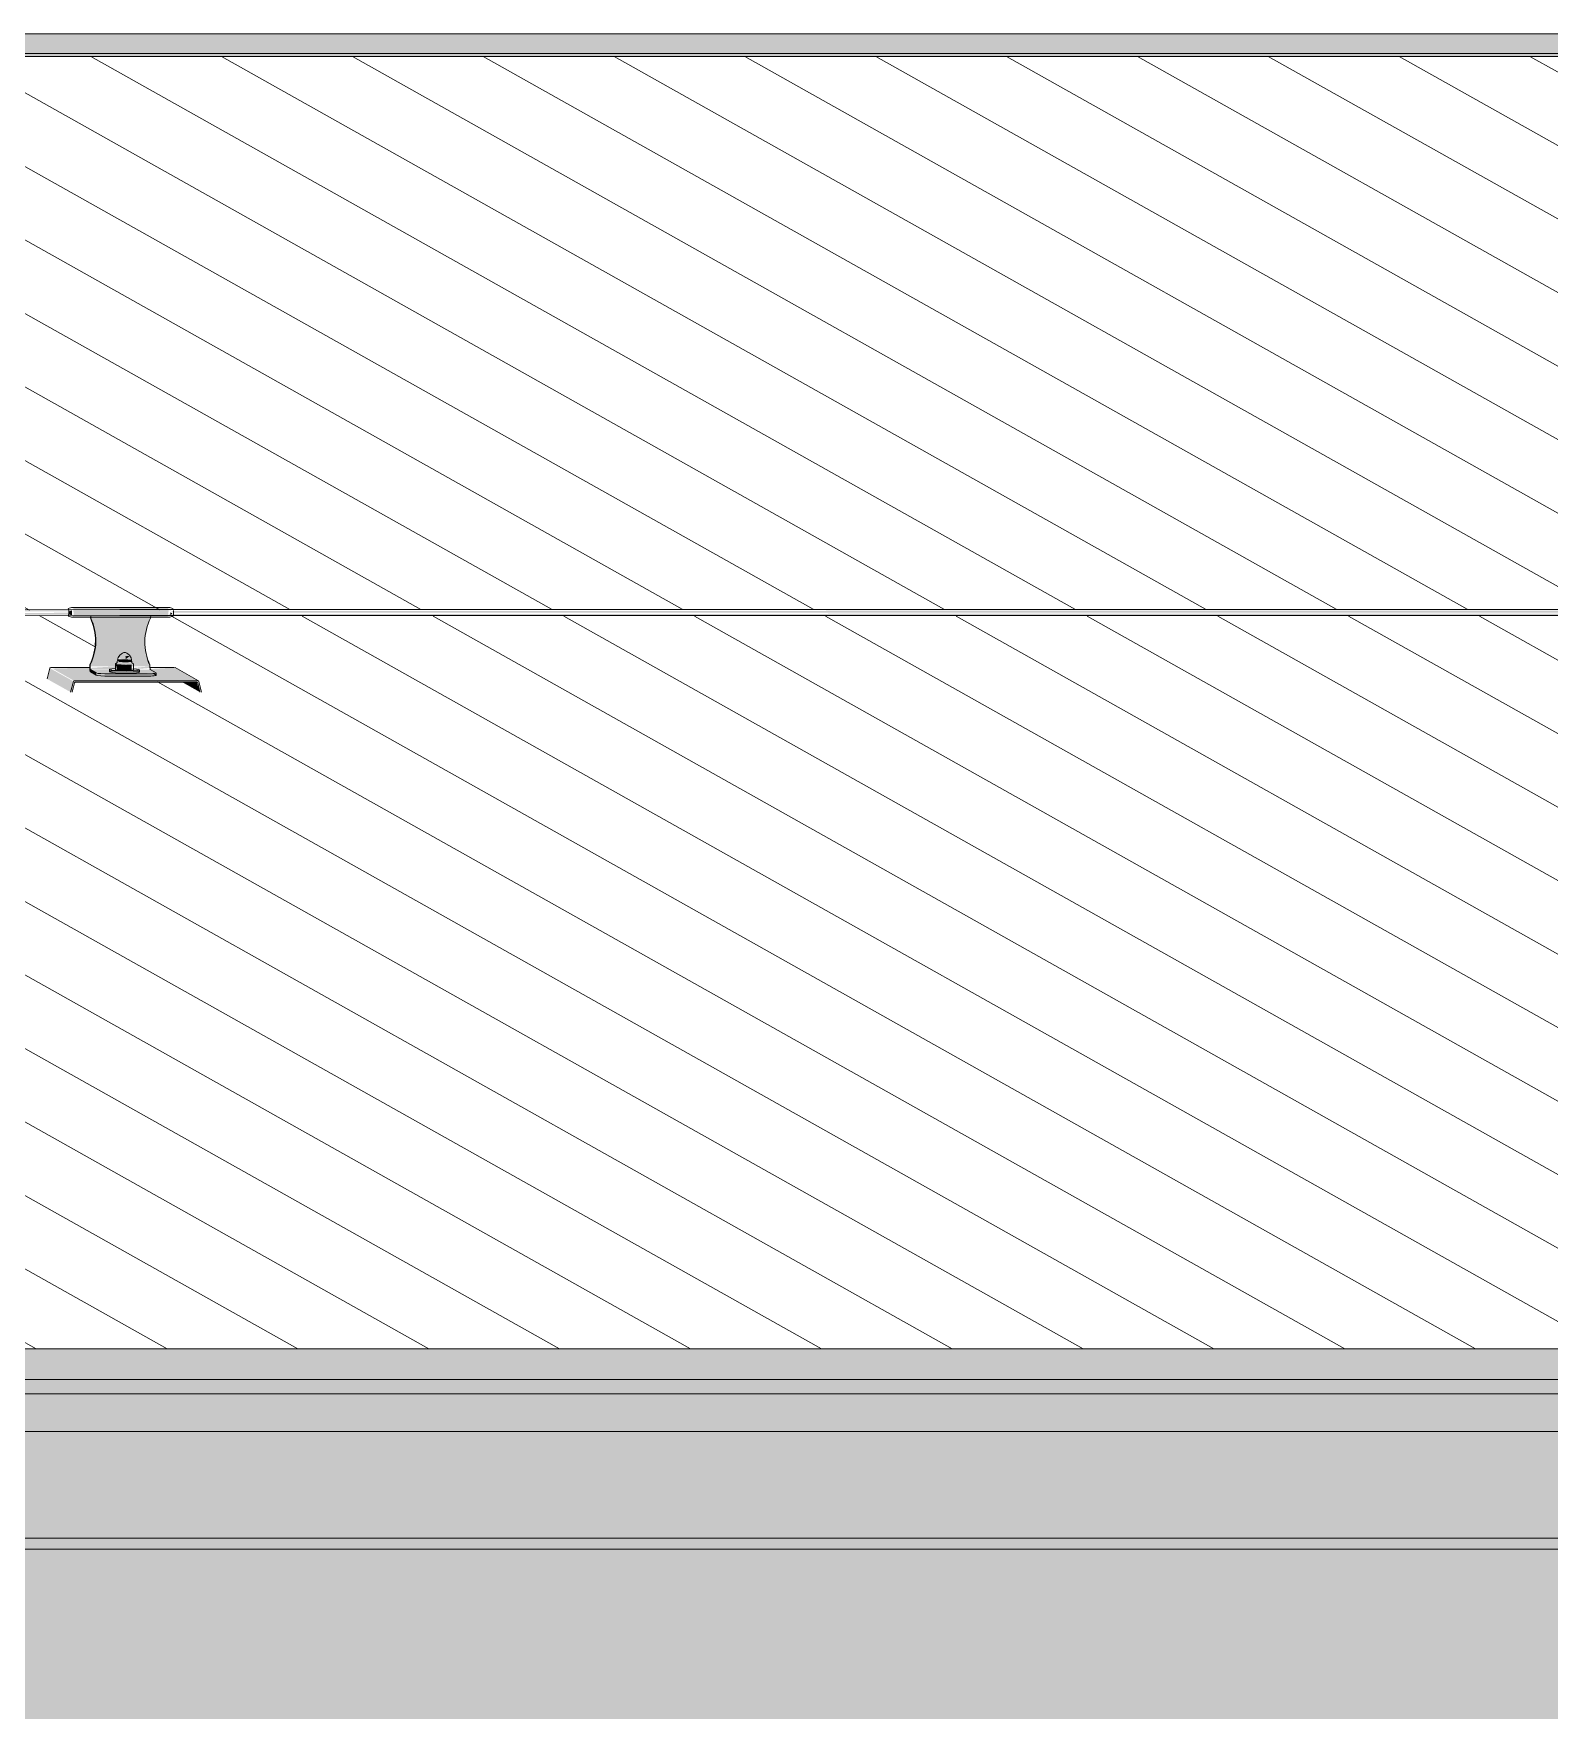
# Model space of a CAD drawing. Header units: metres. Extents: x -2362 to -2010, y -1 to 30.
# Drawn here: x -2314.935 to -2312.933, y 15.474 to 17.689 of the extents above; entities that cross this region are included whole.
import ezdxf

# ---------------------------------------------------------------- set-up
doc = ezdxf.new("R2010")
doc.units = ezdxf.units.M
for name, color, linetype, lineweight in [('A-ROOF', 132, 'Continuous', 5), ('A-ROOF-OTLN', 132, 'Continuous', 5), ('A-ROOF-PATT', 132, 'Continuous', 5), ('A-WALL', 113, 'Continuous', 5), ('Q-SPCQ', 91, 'Continuous', 5)]:
    doc.layers.add(name, color=color, linetype=linetype, lineweight=lineweight)

# ---------------------------------------------------------------- blocks, each defined once
blk = doc.blocks.new('Static Line_Sayfa_Metal Deck_Pan Mount - Up to 15 _ pitch - Max 2 Users-1847625-SOUTH EAST - PART B')
at = {"layer": 'Q-SPCQ'}
h = blk.add_hatch(color=256, dxfattribs=at)
h.paths.add_polyline_path([(-2318.1733, 16.913), (-2314.8888, 16.9262), (-2314.8888, 16.9269), (-2314.8845, 16.9262), (-2314.8845, 16.9276), (-2314.9519, 16.9282), (-2315.6144, 16.925), (-2315.682, 16.9256), (-2316.3517, 16.923), (-2316.4747, 16.9224), (-2316.6207, 16.9224), (-2318.1733, 16.9165)])
h.paths.add_polyline_path([(-2318.9985, 16.9145), (-2319.0062, 16.9135), (-2319.0062, 16.914)])
h.paths.add_polyline_path([(-2319.9631, 16.9113), (-2319.9706, 16.9102), (-2319.9706, 16.9107)])
h.paths.add_polyline_path([(-2320.4308, 16.9054), (-2318.1733, 16.913), (-2318.1733, 16.9165), (-2318.76, 16.9147), (-2318.7763, 16.9146), (-2318.9291, 16.9139), (-2319.0222, 16.9139), (-2319.0391, 16.9139), (-2320.4309, 16.9064)])
h.paths.add_polyline_path([(-2320.4221, 16.9089), (-2320.4246, 16.9093), (-2320.4237, 16.9089)])
for points in [[(-2314.8845, 16.9211), (-2314.8845, 16.9273), (-2314.8889, 16.9258), (-2314.8889, 16.9217), (-2314.885, 16.9211)], [(-2314.7808, 16.9182), (-2314.7575, 16.9192), (-2314.7569, 16.9274), (-2314.7577, 16.9311), (-2314.883, 16.9311), (-2314.8822, 16.9209), (-2314.8832, 16.9182), (-2314.7808, 16.9182)], [(-2314.7547, 16.9211), (-2314.7517, 16.9231), (-2314.7547, 16.9247), (-2314.7547, 16.9215)], [(-2314.8136, 16.8586), (-2314.8137, 16.8627), (-2314.8241, 16.8627), (-2314.8244, 16.8619), (-2314.8226, 16.8591)], [(-2314.8826, 16.8335), (-2314.9137, 16.8509), (-2314.9175, 16.8367), (-2314.8864, 16.8193)], [(-2314.7179, 16.8342), (-2314.7489, 16.8517), (-2314.7814, 16.8497), (-2314.7817, 16.8492), (-2314.7811, 16.849), (-2314.7734, 16.8446), (-2314.7859, 16.8433), (-2314.7859, 16.8403), (-2314.8353, 16.8403), (-2314.8353, 16.8433), (-2314.8525, 16.8433), (-2314.8525, 16.8417), (-2314.8602, 16.846), (-2314.8601, 16.849), (-2314.8606, 16.8512), (-2314.8607, 16.8517), (-2314.9104, 16.8504), (-2314.8817, 16.8342), (-2314.7734, 16.8342)], [(-2314.8525, 16.8417), (-2314.8524, 16.8446), (-2314.8601, 16.849), (-2314.8602, 16.846)], [(-2314.8267, 16.8433), (-2314.7734, 16.8446), (-2314.7811, 16.849), (-2314.8601, 16.849), (-2314.8524, 16.8446), (-2314.8268, 16.8433)], [(-2314.8353, 16.8403), (-2314.7859, 16.8403), (-2314.7859, 16.8433), (-2314.8353, 16.8433)], [(-2314.8134, 16.8479), (-2314.8133, 16.8553), (-2314.8267, 16.8563), (-2314.8252, 16.8487), (-2314.8221, 16.8482)], [(-2314.8134, 16.8479), (-2314.8057, 16.8482), (-2314.8056, 16.8556), (-2314.8133, 16.8553)], [(-2314.7156, 16.8193), (-2314.7198, 16.8323), (-2314.7386, 16.8323), (-2314.7179, 16.8206)]]:
    blk.add_hatch(color=256, dxfattribs=at).paths.add_polyline_path(points)
h = blk.add_hatch(color=256, dxfattribs=at)
h.paths.add_polyline_path([(-2314.8827, 16.9194), (-2314.8832, 16.9205), (-2314.8832, 16.9194)])
h.paths.add_polyline_path([(-2314.8822, 16.9275), (-2314.883, 16.9298), (-2314.8822, 16.9275)])
h = blk.add_hatch(color=256, dxfattribs=at)
h.paths.add_polyline_path([(-2302.6368, 16.9243), (-2301.9402, 16.9263), (-2301.9402, 16.9286), (-2303.4415, 16.9263), (-2303.4392, 16.9272), (-2303.4352, 16.9243), (-2302.8712, 16.9243)])
h.paths.add_polyline_path([(-2303.5735, 16.9243), (-2303.5735, 16.9263), (-2303.5734, 16.9269), (-2303.5691, 16.9252), (-2303.5676, 16.9286), (-2309.0992, 16.9263), (-2309.0969, 16.9271), (-2309.0929, 16.9243), (-2303.5744, 16.9243)])
h.paths.add_polyline_path([(-2309.6686, 16.9243), (-2309.2311, 16.9263), (-2309.2311, 16.9269), (-2309.2268, 16.9253), (-2309.2253, 16.9286), (-2314.7569, 16.9263), (-2314.7546, 16.9272), (-2314.7506, 16.9243), (-2309.903, 16.9243)])
h = blk.add_hatch(color=256, dxfattribs=at)
h.paths.add_polyline_path([(-2320.397, 16.902), (-2320.2448, 16.9031), (-2320.2063, 16.9028), (-2320.1028, 16.9035), (-2320.0444, 16.9041), (-2319.9598, 16.9044), (-2319.9159, 16.9036), (-2319.6578, 16.9043), (-2318.3705, 16.9101), (-2318.3705, 16.9123), (-2320.4199, 16.9034), (-2320.4063, 16.9025)])
h.paths.add_polyline_path([(-2318.301, 16.9089), (-2318.2869, 16.909), (-2318.2084, 16.9103), (-2318.1604, 16.9095), (-2318.0856, 16.9105), (-2318.0856, 16.9133), (-2318.3267, 16.9125), (-2318.3267, 16.9094), (-2318.3217, 16.9094)])
h.paths.add_polyline_path([(-2318.0102, 16.9099), (-2317.7349, 16.9117), (-2317.7349, 16.9145), (-2318.0856, 16.9115), (-2318.0856, 16.9105), (-2318.0102, 16.91)])
h.paths.add_polyline_path([(-2317.6739, 16.9111), (-2317.6214, 16.9114), (-2317.5815, 16.9125), (-2317.5815, 16.915), (-2317.7349, 16.9126), (-2317.7349, 16.9117), (-2317.677, 16.9111)])
h.paths.add_polyline_path([(-2317.5647, 16.9114), (-2317.4281, 16.913), (-2317.4281, 16.9155), (-2317.5815, 16.9128), (-2317.5815, 16.9125), (-2317.5707, 16.9124)])
h.paths.add_polyline_path([(-2317.3965, 16.912), (-2317.1212, 16.9138), (-2317.1212, 16.9165), (-2317.4281, 16.9135), (-2317.4277, 16.9126), (-2317.3964, 16.9121)])
h.paths.add_polyline_path([(-2317.0458, 16.9132), (-2314.8822, 16.9218), (-2314.8845, 16.9211), (-2314.8889, 16.9234), (-2314.8889, 16.9241), (-2317.1212, 16.9148), (-2317.1212, 16.9138), (-2317.0458, 16.9132)])
h.paths.add_polyline_path([(-2314.9809, 16.9203), (-2314.9729, 16.9212), (-2314.9683, 16.9211)])
h = blk.add_hatch(color=256, dxfattribs=at)
h.paths.add_polyline_path([(-2314.8268, 16.8533), (-2314.8252, 16.8561), (-2314.8133, 16.8553), (-2314.8056, 16.8533), (-2314.7817, 16.8533), (-2314.7868, 16.8703), (-2314.7884, 16.8862), (-2314.7863, 16.902), (-2314.7808, 16.9182), (-2314.8598, 16.9182), (-2314.8547, 16.902), (-2314.8531, 16.8862), (-2314.8551, 16.8703), (-2314.8607, 16.8533), (-2314.8268, 16.8533)])
h.paths.add_polyline_path([(-2314.8136, 16.8586), (-2314.8226, 16.8591), (-2314.8235, 16.8645), (-2314.8064, 16.859), (-2314.8134, 16.8586)])
h.paths.add_polyline_path([(-2314.8137, 16.8627), (-2314.8133, 16.8668), (-2314.8081, 16.8671), (-2314.8136, 16.8628)])
h = blk.add_hatch(color=256, dxfattribs=at)
h.paths.add_polyline_path([(-2301.9402, 16.9207), (-2301.9402, 16.9243), (-2303.4357, 16.9224), (-2303.4357, 16.9216), (-2303.4393, 16.9233), (-2303.4416, 16.9207), (-2302.168, 16.9207)])
h.paths.add_polyline_path([(-2303.5669, 16.9207), (-2303.5668, 16.9243), (-2303.5691, 16.9224), (-2303.5694, 16.9211), (-2303.5735, 16.9234), (-2303.5744, 16.9243), (-2309.0934, 16.9224), (-2309.0934, 16.9216), (-2309.097, 16.9234), (-2309.0993, 16.9207), (-2303.5678, 16.9207)])
h.paths.add_polyline_path([(-2309.2255, 16.9207), (-2309.2245, 16.9224), (-2309.2268, 16.9211), (-2309.2312, 16.9234), (-2309.2312, 16.9243), (-2314.7511, 16.9224), (-2314.7511, 16.9216), (-2314.7547, 16.9233), (-2314.757, 16.9207), (-2309.317, 16.9207)])
h = blk.add_hatch(color=256, dxfattribs=at)
h.paths.add_polyline_path([(-2314.8137, 16.8627), (-2314.8081, 16.8671), (-2314.8139, 16.8667)])
h.paths.add_polyline_path([(-2314.8136, 16.8586), (-2314.806, 16.8591), (-2314.8057, 16.8619), (-2314.8137, 16.8627)])
h = blk.add_hatch(color=256, dxfattribs=at)
h.paths.add_polyline_path([(-2314.8057, 16.8492), (-2314.7816, 16.8512), (-2314.7817, 16.8533), (-2314.8057, 16.851), (-2314.8057, 16.8495)])
h.paths.add_polyline_path([(-2314.8268, 16.8492), (-2314.8268, 16.8533), (-2314.8606, 16.8512), (-2314.8603, 16.8492)])
h = blk.add_hatch(color=256, dxfattribs=at)
h.paths.add_polyline_path([(-2314.7156, 16.8193), (-2314.7135, 16.8193), (-2314.7185, 16.8315)])
h.paths.add_polyline_path([(-2314.8864, 16.8193), (-2314.8844, 16.8193), (-2314.8826, 16.8335)])
for p, q in [((-2314.8204, 16.9286), (-2320.4315, 16.9097)), ((-2314.8854, 16.9309), (-2314.8896, 16.9299)), ((-2314.8831, 16.9311), (-2314.8854, 16.9309)), ((-2314.7578, 16.9311), (-2314.8831, 16.9311)), ((-2301.9402, 16.9286), (-2314.8214, 16.9286)), ((-2314.7578, 16.9311), (-2314.7555, 16.9309)), ((-2314.7513, 16.9299), (-2314.7555, 16.9309)), ((-2320.4309, 16.9017), (-2314.8204, 16.9206)), ((-2314.8896, 16.9194), (-2314.8854, 16.9184)), ((-2314.8831, 16.9181), (-2314.8854, 16.9184)), ((-2314.8831, 16.9181), (-2314.7578, 16.9181)), ((-2314.8603, 16.9185), (-2314.8603, 16.9173)), ((-2314.8603, 16.9173), (-2314.8598, 16.917)), ((-2314.8598, 16.9182), (-2314.8596, 16.9202)), ((-2314.8598, 16.917), (-2314.8598, 16.9182)), ((-2314.8598, 16.9182), (-2314.7808, 16.9182)), ((-2314.8214, 16.9206), (-2301.9402, 16.9206)), ((-2314.7806, 16.9202), (-2314.7808, 16.9182)), ((-2314.7808, 16.9182), (-2314.7808, 16.917)), ((-2314.7578, 16.9181), (-2314.7555, 16.9184)), ((-2314.7555, 16.9184), (-2314.7513, 16.9194)), ((-2314.8248, 16.8596), (-2314.8248, 16.8586)), ((-2314.8054, 16.8583), (-2314.8054, 16.8593)), ((-2314.9175, 16.8367), (-2314.9137, 16.8509)), ((-2314.9127, 16.8517), (-2314.8606, 16.8517)), ((-2314.8607, 16.8553), (-2314.8611, 16.8555)), ((-2314.8611, 16.8555), (-2314.8611, 16.8535)), ((-2314.8607, 16.8533), (-2314.8607, 16.8553)), ((-2314.8602, 16.846), (-2314.8525, 16.8417)), ((-2314.8524, 16.8446), (-2314.8601, 16.849)), ((-2314.8353, 16.8433), (-2314.7859, 16.8433)), ((-2314.8353, 16.8403), (-2314.7859, 16.8403)), ((-2314.8351, 16.8492), (-2314.8351, 16.8462)), ((-2314.8269, 16.8565), (-2314.827, 16.8491)), ((-2314.8251, 16.858), (-2314.8263, 16.8573)), ((-2314.8039, 16.857), (-2314.8051, 16.8577)), ((-2314.8035, 16.8488), (-2314.8034, 16.8562)), ((-2314.7954, 16.8457), (-2314.7953, 16.8487)), ((-2314.7821, 16.8555), (-2314.7816, 16.8553)), ((-2314.7816, 16.8553), (-2314.7817, 16.8533)), ((-2314.7816, 16.8517), (-2314.7489, 16.8517)), ((-2314.7811, 16.849), (-2314.7734, 16.8446)), ((-2314.7735, 16.8417), (-2314.7779, 16.8442)), ((-2314.7733, 16.8414), (-2314.7732, 16.8444)), ((-2314.7174, 16.8341), (-2314.7484, 16.8516)), ((-2314.8826, 16.8335), (-2314.8864, 16.8193)), ((-2314.8844, 16.8193), (-2314.8811, 16.8315)), ((-2314.7179, 16.8342), (-2314.8817, 16.8342)), ((-2314.8802, 16.8323), (-2314.7195, 16.8323)), ((-2314.7185, 16.8315), (-2314.7156, 16.8193)), ((-2314.7135, 16.8193), (-2314.7169, 16.8335))]:
    blk.add_line(p, q, dxfattribs=at)
at = {"layer": 'Q-SPCQ', "flags": 128}
for points in [[(-2314.8248, 16.8596), (-2314.8235, 16.865), (-2314.8212, 16.8683), (-2314.8193, 16.8699), (-2314.8179, 16.8708), (-2314.8169, 16.8712), (-2314.8161, 16.8715), (-2314.8156, 16.8717), (-2314.8152, 16.8718), (-2314.8149, 16.8718)], [(-2314.8054, 16.8593), (-2314.8065, 16.8647), (-2314.8087, 16.8681), (-2314.8106, 16.8698), (-2314.8119, 16.8707), (-2314.8129, 16.8712), (-2314.8137, 16.8715), (-2314.8142, 16.8717), (-2314.8146, 16.8718), (-2314.8149, 16.8718)], [(-2314.8269, 16.8565), (-2314.8268, 16.8569), (-2314.8266, 16.8571), (-2314.8264, 16.8573), (-2314.8263, 16.8573)], [(-2314.8248, 16.8586), (-2314.8249, 16.8583), (-2314.825, 16.8581), (-2314.8251, 16.858), (-2314.8251, 16.858)], [(-2314.8054, 16.8583), (-2314.8053, 16.858), (-2314.8052, 16.8578), (-2314.8051, 16.8578), (-2314.8051, 16.8577)], [(-2314.8034, 16.8562), (-2314.8034, 16.8566), (-2314.8036, 16.8568), (-2314.8038, 16.857), (-2314.8039, 16.857)]]:
    blk.add_lwpolyline(points, dxfattribs=at)
at = {"layer": 'Q-SPCQ'}
for centre, major_axis, ratio, start_param, end_param in [((-2314.8896, 16.9246), (0, 0.00522), 0.155756, 5.204333, 6.195919), ((-2314.8896, 16.9246), (0, 0.00522), 0.155756, 4.140928, 5.148721), ((-2314.7513, 16.9246), (0, 0.00522), 0.155756, 5.276268, 6.195919), ((-2314.7513, 16.9246), (0, 0.00522), 0.155756, 4.242364, 5.148721), ((-2314.8896, 16.9246), (0, 0.00522), 0.155756, 3.054326, 4.101524), ((-2314.9227, 16.8864), (0.0343, 0.061), 0.984037, 4.758549, 5.676114), ((-2314.9222, 16.8862), (0.0343, 0.061), 0.984037, 4.758549, 5.676114), ((-2314.7192, 16.8862), (0.0343, 0.061), 0.984037, 1.616956, 2.534522), ((-2314.7513, 16.9246), (0, 0.00522), 0.155756, 3.054326, 4.101524), ((-2314.7197, 16.8864), (0.0343, 0.061), 0.984037, 2.447166, 2.534522), ((-2314.9127, 16.8507), (0.00049, 0.000872), 0.984037, 0.504943, 1.823579), ((-2314.8601, 16.8529), (0, 0.007), 0.155756, 1.48353, 3.054326), ((-2314.8601, 16.8529), (0, 0.004), 0.155756, 1.48353, 3.054326), ((-2314.8377, 16.8417), (-0.015, 0.0002), 0.086092, 0.15698, 1.727776), ((-2314.8376, 16.8446), (-0.015, 0.0002), 0.086092, 0.15698, 1.727776), ((-2314.8152, 16.8489), (-0.0199, 0.0003), 0.086092, 5.383951, 8.010962), ((-2314.8152, 16.8459), (-0.0199, 0.0003), 0.086092, 4.869369, 8.010962), ((-2314.8152, 16.8489), (-0.0117, 0.0002), 0.086092, 0, 1.727776), ((-2314.8152, 16.8459), (-0.0199, 0.0003), 0.086092, 1.727776, 4.869369), ((-2314.8152, 16.8489), (-0.0117, 0.0002), 0.086092, 1.727776, 3.298573), ((-2314.8152, 16.8489), (-0.0199, 0.0003), 0.086092, 1.727776, 4.083971), ((-2314.7882, 16.8446), (-0.015, 0.0002), 0.086092, 1.727776, 3.298573), ((-2314.7883, 16.8417), (-0.015, 0.0002), 0.086092, 1.727776, 3.298573), ((-2314.781, 16.8529), (0, 0.004), 0.155756, 1.48353, 3.054326), ((-2314.8817, 16.8332), (0.00049, 0.000872), 0.984037, 0.504943, 1.823579), ((-2314.8802, 16.8313), (0.00049, 0.000872), 0.984037, 0.504943, 1.823579), ((-2314.7195, 16.8313), (0.00049, 0.000872), 0.984037, 5.469491, 6.788128), ((-2314.7179, 16.8332), (0.00049, 0.000872), 0.984037, 5.469491, 6.788128)]:
    blk.add_ellipse(centre, major_axis=major_axis, ratio=ratio, start_param=start_param, end_param=end_param, dxfattribs=at)
blk = doc.blocks.new('Ridge Capping - Ridge Capping-1882401-SOUTH EAST - PART B')
at = {"layer": 'A-ROOF'}
for points in [[(-2322.5136, 17.6625), (-2301.9402, 17.6632), (-2301.9402, 17.6893), (-2322.592, 17.6887), (-2322.5635, 17.6792)], [(-2322.5025, 17.6588), (-2301.9402, 17.6594), (-2301.9402, 17.6632), (-2322.5107, 17.6616)]]:
    blk.add_hatch(color=256, dxfattribs=at).paths.add_polyline_path(points)
for p, q in [((-2301.9402, 17.6893), (-2322.592, 17.6887)), ((-2322.5136, 17.6625), (-2301.9402, 17.6632)), ((-2322.5025, 17.6588), (-2301.9402, 17.6594))]:
    blk.add_line(p, q, dxfattribs=at)

msp = doc.modelspace()

# ---------------------------------------------------------------- hatches: boundary and pattern name
at = {"layer": 'A-ROOF'}
for points in [[(-2318.7527, 15.9114), (-2309.5924, 15.9114), (-2309.5924, 15.94), (-2301.9402, 15.94), (-2301.9402, 15.9516), (-2318.7525, 15.9516)], [(-2315.5284, 15.8924), (-2309.5924, 15.8924), (-2309.5924, 15.9114), (-2318.7527, 15.9114), (-2318.7504, 15.8924), (-2315.7628, 15.8924)]]:
    msp.add_hatch(color=256, dxfattribs=at).paths.add_polyline_path(points)
at = {"layer": 'A-ROOF-OTLN'}
for points in [[(-2317.1692, 15.8424), (-2309.5924, 15.8424), (-2309.5924, 15.8924), (-2318.7528, 15.8924), (-2318.7534, 15.8855), (-2318.846, 15.8852), (-2318.846, 15.8424), (-2318.1067, 15.8424)], [(-2309.5924, 15.7014), (-2309.5924, 15.8424), (-2318.846, 15.8424), (-2318.846, 15.7014), (-2309.6686, 15.7014)], [(-2315.5284, 15.687), (-2309.5924, 15.687), (-2309.5924, 15.7014), (-2318.846, 15.7014), (-2318.846, 15.687), (-2315.7628, 15.687)]]:
    msp.add_hatch(color=256, dxfattribs=at).paths.add_polyline_path(points)
at = {"layer": 'A-ROOF-PATT'}
h = msp.add_hatch(dxfattribs=at)
h.set_pattern_fill('FP_57', color=256, style=0, pattern_type=2)
h.set_pattern_definition([(150.677, (-407.14, -373.716), (-0.172869413, -2.672e-07), [])])
h.paths.add_polyline_path([(-2311.5437, 15.9516), (-2301.9402, 15.9516), (-2301.9402, 16.9207), (-2303.4421, 16.9194), (-2303.4425, 16.9182), (-2303.4654, 16.9182), (-2303.4714, 16.8986), (-2303.473, 16.8862), (-2303.4714, 16.8703), (-2303.4654, 16.8517), (-2303.4335, 16.8517), (-2303.4031, 16.8335), (-2303.4016, 16.8335), (-2303.4002, 16.8193), (-2303.4232, 16.8323), (-2303.5663, 16.8342), (-2303.5973, 16.8517), (-2303.5453, 16.8533), (-2303.5393, 16.8737), (-2303.5377, 16.8862), (-2303.5393, 16.902), (-2303.5453, 16.9182), (-2303.5744, 16.9201), (-2303.5749, 16.9207), (-2309.0998, 16.9194), (-2309.1002, 16.9182), (-2309.1231, 16.9182), (-2309.1291, 16.8986), (-2309.1307, 16.8862), (-2309.1291, 16.8703), (-2309.1231, 16.8517), (-2309.0912, 16.8517), (-2309.0608, 16.8335), (-2309.0592, 16.8335), (-2309.0579, 16.8193), (-2309.0826, 16.8323), (-2309.224, 16.8342), (-2309.255, 16.8517), (-2309.203, 16.8533), (-2309.197, 16.8737), (-2309.1954, 16.8862), (-2309.1998, 16.911), (-2309.203, 16.9182), (-2309.2319, 16.9194), (-2309.2326, 16.9207), (-2314.7575, 16.9194), (-2314.7579, 16.9182), (-2314.7808, 16.9182), (-2314.7868, 16.8986), (-2314.7884, 16.8862), (-2314.7868, 16.8703), (-2314.7808, 16.8517), (-2314.7489, 16.8517), (-2314.7185, 16.8335), (-2314.7169, 16.8335), (-2314.7156, 16.8193), (-2314.7386, 16.8323), (-2314.8817, 16.8342), (-2314.9127, 16.8517), (-2314.8607, 16.8533), (-2314.8547, 16.8737), (-2314.8531, 16.8862), (-2314.8547, 16.902), (-2314.8607, 16.9182), (-2314.8896, 16.9194), (-2314.8903, 16.9206), (-2315.0501, 16.9201), (-2315.1336, 16.9207), (-2315.134, 16.921), (-2315.1768, 16.9201), (-2315.2367, 16.9194), (-2320.4139, 16.899), (-2320.4138, 16.896), (-2320.2762, 16.8514), (-2320.2132, 16.8513), (-2320.1911, 16.8388), (-2320.1904, 16.8223), (-2320.1928, 16.8223), (-2318.7504, 16.3409), (-2318.7504, 16.266), (-2318.67, 16.266), (-2318.664, 16.2606), (-2318.6643, 16.2516), (-2318.7113, 16.0922), (-2318.7518, 16.0862), (-2318.7504, 15.9516), (-2312.4813, 15.9516)])
h.paths.add_polyline_path([(-2303.569, 16.8193), (-2303.5744, 16.8212), (-2303.6021, 16.8367), (-2303.5973, 16.8504), (-2303.5657, 16.8315), (-2303.5672, 16.8259)])
h.paths.add_polyline_path([(-2309.2267, 16.8193), (-2309.2287, 16.8193), (-2309.2598, 16.8367), (-2309.255, 16.8504), (-2309.2234, 16.8315), (-2309.2249, 16.8259)])
h.paths.add_polyline_path([(-2314.8844, 16.8193), (-2314.8864, 16.8193), (-2314.9175, 16.8367), (-2314.9127, 16.8504), (-2314.8811, 16.8315), (-2314.8826, 16.8259)])
h.paths.add_polyline_path([(-2320.4217, 16.9203), (-2320.4272, 16.9127), (-2320.4236, 16.9212)])
h.paths.add_polyline_path([(-2320.4184, 16.9175), (-2320.4239, 16.9152), (-2320.4217, 16.9203)])
h.paths.add_polyline_path([(-2320.4343, 16.9226), (-2320.4301, 16.9212), (-2320.431, 16.913), (-2320.4338, 16.9212)])
h.paths.add_polyline_path([(-2320.4384, 16.9212), (-2320.4341, 16.9212), (-2320.4343, 16.9148), (-2320.4383, 16.9209)])
h.paths.add_polyline_path([(-2320.426, 16.9001), (-2320.4187, 16.9033), (-2320.4309, 16.9064), (-2320.4309, 16.9083), (-2320.4239, 16.9102), (-2320.4184, 16.9175), (-2320.4138, 16.9098), (-2320.387, 16.9095), (-2320.3542, 16.9094), (-2320.2502, 16.9096), (-2320.1678, 16.9103), (-2320.0444, 16.9096), (-2316.5611, 16.9227), (-2316.5429, 16.9228), (-2314.5908, 16.9286), (-2309.225, 16.9298), (-2309.2253, 16.9311), (-2309.0935, 16.9298), (-2309.0935, 16.9286), (-2303.5673, 16.9298), (-2303.5676, 16.9311), (-2303.4358, 16.9298), (-2303.4358, 16.9286), (-2301.9402, 16.9286), (-2301.9402, 17.6594), (-2322.5025, 17.6588), (-2321.9069, 17.46), (-2321.9069, 17.3943), (-2320.46, 16.9114), (-2320.4384, 16.9212), (-2320.4364, 16.9036), (-2320.4264, 16.9002)])
h.paths.add_polyline_path([(-2320.4245, 16.9093), (-2320.4198, 16.9108), (-2320.4239, 16.9096)])
h.paths.add_polyline_path([(-2319.9802, 16.91), (-2319.9706, 16.9113), (-2319.9748, 16.9104)])
h.paths.add_polyline_path([(-2319.6301, 16.9112), (-2319.6199, 16.9124), (-2319.6256, 16.9115)])
h.paths.add_polyline_path([(-2320.4291, 16.9127), (-2320.4299, 16.9229), (-2320.426, 16.9212), (-2320.4275, 16.9171)])
h.paths.add_polyline_path([(-2319.016, 16.9133), (-2319.0062, 16.9145), (-2319.0107, 16.9136)])
h.paths.add_polyline_path([(-2318.6657, 16.9145), (-2318.6555, 16.9157), (-2318.6612, 16.9148)])
at = {"layer": 'A-WALL'}
h = msp.add_hatch(color=256, dxfattribs=at)
h.paths.add_polyline_path([(-2309.5924, 11.3302), (-2309.5924, 15.687), (-2318.846, 15.687), (-2318.846, 11.4265), (-2309.9862, 11.3448), (-2309.9765, 11.348), (-2309.6849, 11.345), (-2309.6665, 11.3421)])
h.paths.add_polyline_path([(-2318.5755, 12.8055), (-2318.7865, 12.8055), (-2318.7865, 15.2055), (-2309.8191, 15.2055), (-2309.8191, 12.8055), (-2318.1067, 12.8055)])

# ---------------------------------------------------------------- linework, layer by layer
at = {"layer": 'A-ROOF'}
for p, q in [((-2318.7525, 15.9516), (-2301.9402, 15.9516)), ((-2318.7527, 15.9114), (-2309.5924, 15.9114))]:
    msp.add_line(p, q, dxfattribs=at)
at = {"layer": 'A-ROOF-OTLN'}
for p, q in [((-2309.5924, 15.8924), (-2318.7528, 15.8924)), ((-2309.5924, 15.8424), (-2318.846, 15.8424)), ((-2318.846, 15.7014), (-2309.5924, 15.7014)), ((-2309.5924, 15.687), (-2318.846, 15.687))]:
    msp.add_line(p, q, dxfattribs=at)

# ---------------------------------------------------------------- block references
at = {"layer": 'A-ROOF'}
msp.add_blockref('Ridge Capping - Ridge Capping-1882401-SOUTH EAST - PART B', (0, 0), dxfattribs=at)
at = {"layer": 'Q-SPCQ'}
msp.add_blockref('Static Line_Sayfa_Metal Deck_Pan Mount - Up to 15 _ pitch - Max 2 Users-1847625-SOUTH EAST - PART B', (0, 0), dxfattribs=at)

doc.saveas('drawing.dxf')
